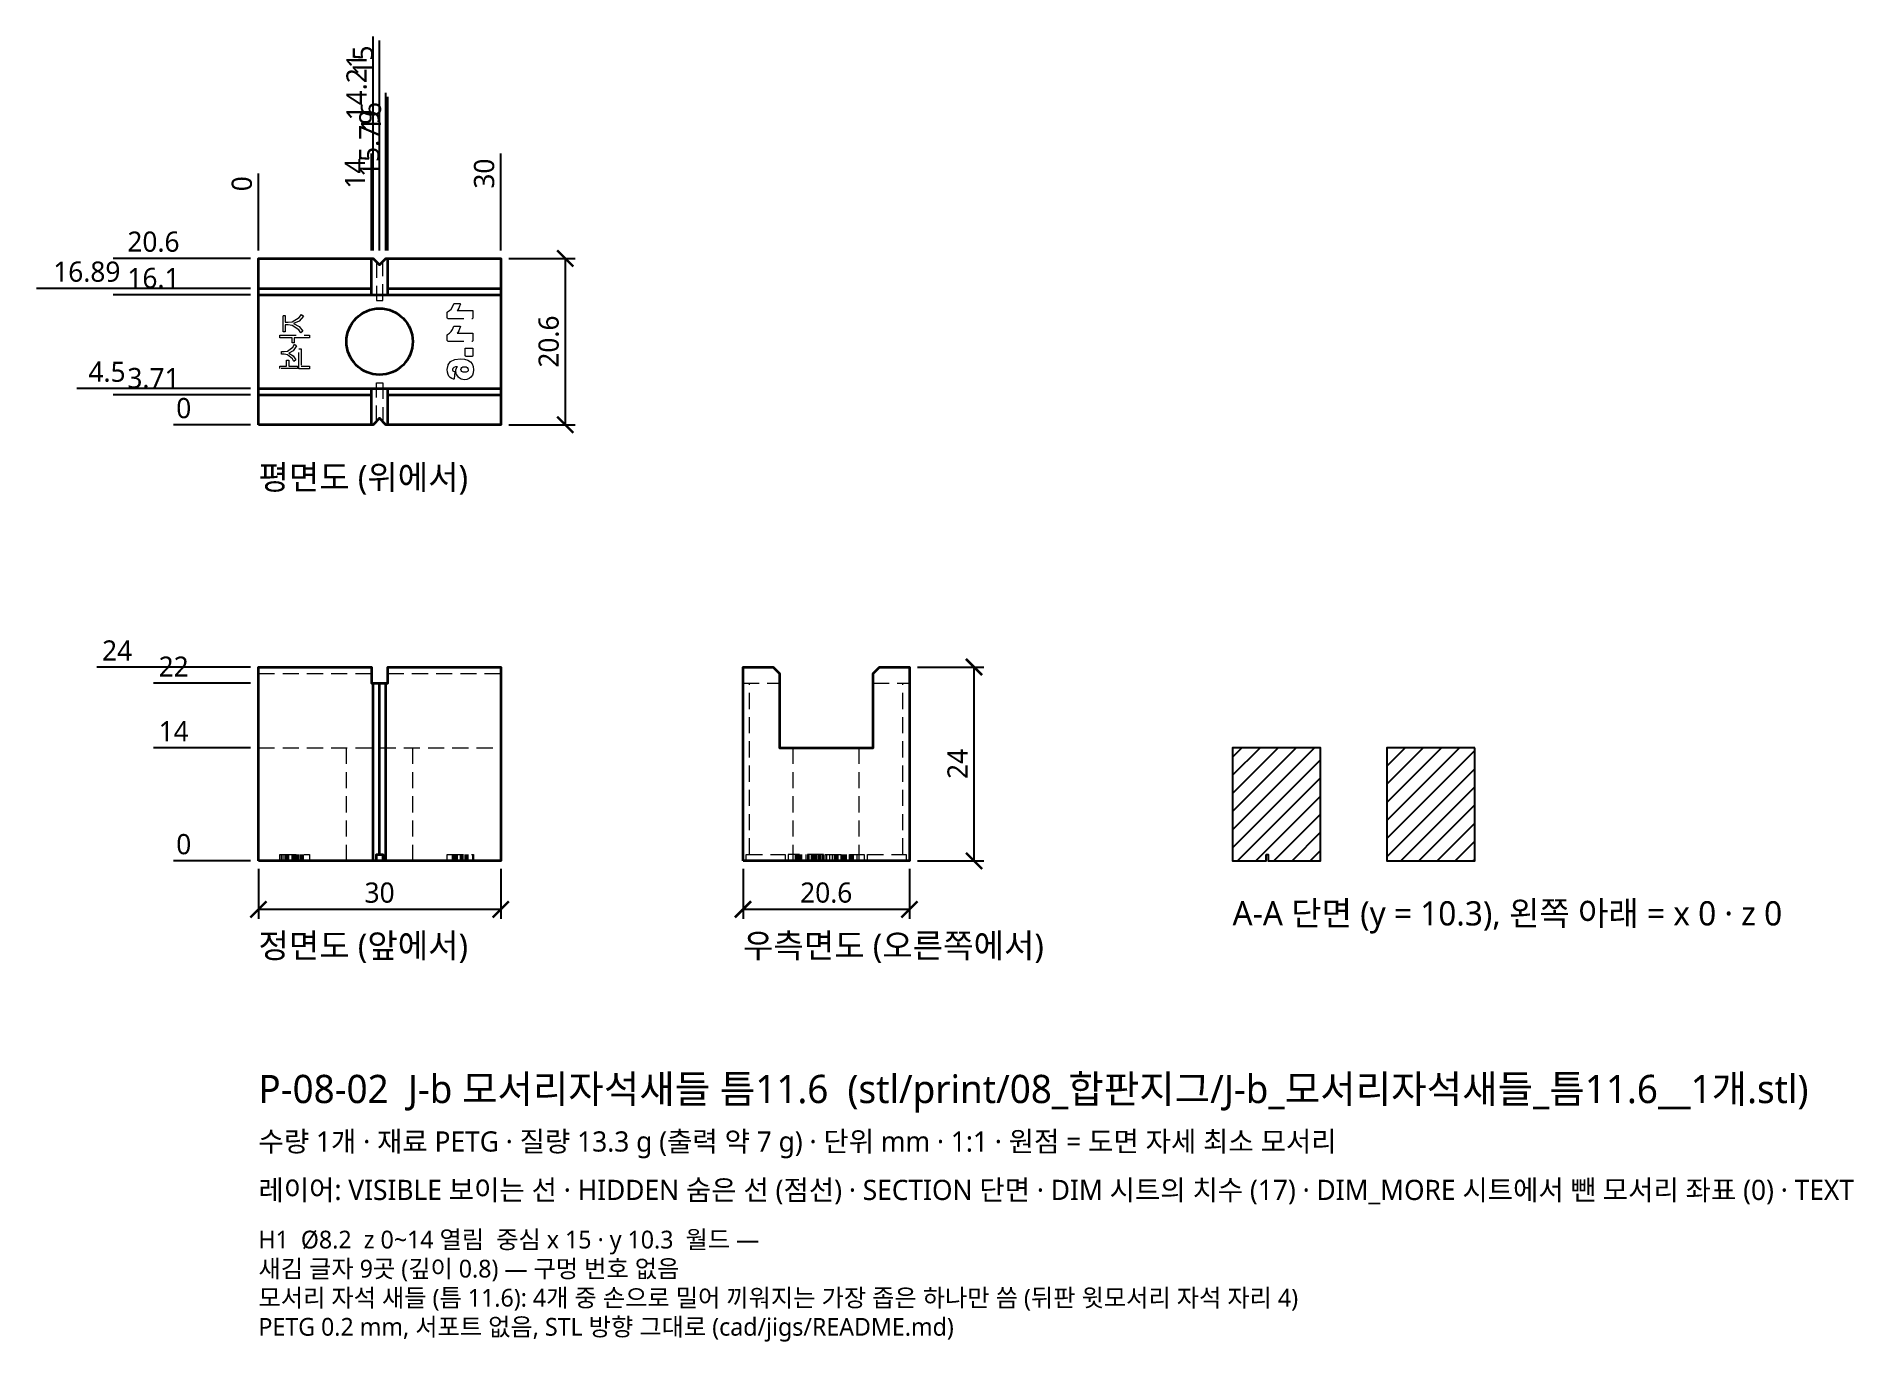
# Model space of a CAD drawing. Header units: millimetres. Extents: x -27 to 198, y -60 to 102.
import ezdxf

# ---------------------------------------------------------------- set-up
doc = ezdxf.new("R2010")
doc.units = ezdxf.units.MM
doc.linetypes.add('HIDDEN', pattern=[3, 2, -1])
for name, color, linetype, lineweight in [('DIM', 4, 'CONTINUOUS', 13), ('HIDDEN', 8, 'HIDDEN', 18), ('SECTION', 5, 'CONTINUOUS', 25), ('TEXT', 7, 'CONTINUOUS', 18), ('VISIBLE', 7, 'CONTINUOUS', 35)]:
    doc.layers.add(name, color=color, linetype=linetype, lineweight=lineweight)
doc.styles.add('KR', font='malgun.ttf')
doc.dimstyles.new('TOCCATA', dxfattribs={"dimtxt": 2.5, "dimasz": 2, "dimexe": 1.2, "dimexo": 1, "dimgap": 0.8, "dimtad": 1, "dimdsep": 46, "dimtxsty": 'KR', "dimblk": 'ARCHTICK', "dimcen": 2.5, "dimazin": 3, "dimtfac": 0.5, "dimtmove": 2, "dimatfit": 3})

# ---------------------------------------------------------------- blocks, each defined once
blk = doc.blocks.new('_ARCHTICK')
at = {"color": 0, "linetype": 'BYBLOCK', "const_width": 0.15}
blk.add_lwpolyline([(-0.5, -0.5), (0.5, 0.5)], dxfattribs=at)
blk = doc.blocks.new('*D10')
for p, q in [((16, 85.6), (16, 94.6)), ((16, 81.6), (16, 85.6)), ((16, 75.6), (16, 81.6))]:
    blk.add_line(p, q)
at = {"layer": 'Defpoints'}
for p in [(16, 89.6), (16, 74.6), (0, 54)]:
    blk.add_point(p, dxfattribs=at)
at = {"layer": 'DIM', "insert": (13.95, 92.1), "char_height": 2.5, "attachment_point": 5, "rotation": 90, "style": 'KR'}
blk.add_mtext('16', dxfattribs=at)

msp = doc.modelspace()

# ---------------------------------------------------------------- hatches: boundary and pattern name
at = {"layer": 'SECTION'}
h = msp.add_hatch(dxfattribs=at)
h.set_pattern_fill('ANSI31', scale=0.5)
h.paths.add_polyline_path([(124.755, 0.8), (125.025, 0.8), (125.025, 0), (131.5, 0), (131.5, 14), (120.6, 14), (120.6, 0), (124.755, 0)])
h.paths.add_polyline_path([(150.6, 14), (139.7, 14), (139.7, 0), (150.6, 0)])

# ---------------------------------------------------------------- linework, layer by layer
at = {"layer": 'HIDDEN'}
for points in [[(14.6, 74.205), (14.6, 69.4), (15.4, 69.4), (15.4, 74.205)], [(3.051, 65.51), (3.051, 67.538), (3.32, 67.538), (3.32, 66.69), (3.698, 66.69), (4.191, 66.743), (5.043, 67.264), (5.324, 67.656), (5.562, 67.446), (5.029, 66.826), (4.358, 66.522), (5.025, 66.167), (5.475, 65.598), (5.235, 65.405), (4.985, 65.776), (4.189, 66.302), (3.69, 66.358), (3.32, 66.358), (3.32, 65.51), (3.051, 65.51)], [(23.44, 67.174), (23.423, 67.178), (23.403, 67.191), (23.39, 67.211), (23.386, 67.228), (23.386, 67.931), (23.39, 67.948), (23.412, 67.975), (23.669, 68.131), (23.874, 68.332), (24.046, 68.605), (24.205, 68.994), (24.223, 69.009), (24.245, 69.016), (24.942, 69.016), (24.964, 69.009), (24.982, 68.994), (24.993, 68.974), (24.996, 68.95), (24.901, 68.667), (24.804, 68.446), (24.69, 68.246), (24.615, 68.139), (26.509, 68.139), (26.531, 68.132), (26.553, 68.112), (26.563, 68.085), (26.563, 67.228), (26.556, 67.205), (26.546, 67.191), (26.531, 67.181), (26.509, 67.174)], [(23.44, 64.373), (23.417, 64.379), (23.403, 64.39), (23.393, 64.404), (23.386, 64.426), (23.386, 65.129), (23.39, 65.146), (23.412, 65.173), (23.669, 65.33), (23.874, 65.531), (24.046, 65.804), (24.205, 66.192), (24.223, 66.208), (24.245, 66.215), (24.942, 66.215), (24.964, 66.208), (24.982, 66.193), (24.993, 66.172), (24.996, 66.149), (24.901, 65.866), (24.804, 65.644), (24.69, 65.445), (24.615, 65.338), (26.509, 65.337), (26.531, 65.33), (26.553, 65.311), (26.563, 65.283), (26.563, 64.426), (26.556, 64.404), (26.546, 64.39), (26.531, 64.379), (26.509, 64.373)], [(23.44, 67.174), (26.509, 67.174)], [(23.44, 67.174), (26.509, 67.174)], [(2.664, 64.758), (2.664, 65.077), (6.336, 65.077), (6.336, 64.758), (4.425, 64.758), (4.425, 64.161), (4.155, 64.161), (4.155, 64.758), (2.664, 64.758)], [(2.837, 62.733), (2.837, 63.057), (3.194, 63.057), (3.615, 63.108), (4.264, 63.607), (4.47, 63.981), (4.719, 63.783), (4.301, 63.157), (3.761, 62.885), (4.286, 62.555), (4.614, 62.024), (4.362, 61.835), (4.214, 62.153), (3.605, 62.672), (3.182, 62.733), (2.837, 62.733)], [(5.013, 60.944), (5.013, 63.389), (5.277, 63.389), (5.277, 61.263), (6.336, 61.263), (6.336, 60.944), (5.013, 60.944)], [(23.44, 64.373), (26.509, 64.373)], [(23.44, 64.373), (26.509, 64.373)], [(25.661, 62.49), (25.638, 62.497), (25.624, 62.507), (25.614, 62.521), (25.607, 62.544), (25.607, 63.447), (25.614, 63.47), (25.624, 63.484), (25.638, 63.494), (25.661, 63.501), (26.509, 63.501), (26.531, 63.494), (26.55, 63.48), (26.563, 63.447), (26.563, 62.544), (26.556, 62.521), (26.546, 62.507), (26.531, 62.497), (26.509, 62.49)], [(2.664, 60.948), (2.664, 61.268), (3.492, 61.268), (3.492, 62.015), (3.761, 62.015), (3.761, 61.268), (4.82, 61.268), (4.82, 60.948), (2.664, 60.948)], [(24.517, 60.201), (24.438, 60.596), (24.457, 60.808), (24.515, 60.99), (24.615, 61.158), (24.647, 61.195), (24.407, 61.166), (24.193, 61.099), (24.062, 60.984), (24.02, 60.834), (24.033, 60.755), (24.074, 60.69), (24.153, 60.637), (24.304, 60.591), (24.325, 60.572), (24.335, 60.544), (24.232, 59.694), (24.223, 59.673), (24.21, 59.66), (24.184, 59.648), (24.155, 59.65), (23.924, 59.742), (23.734, 59.87), (23.583, 60.036), (23.474, 60.24), (23.407, 60.499), (23.386, 60.831), (23.483, 61.386), (23.49, 61.402), (23.779, 61.817), (23.792, 61.829), (24.3, 62.094), (25.015, 62.181), (25.528, 62.139), (25.938, 62.011), (26.238, 61.814), (26.451, 61.556), (26.574, 61.22), (26.614, 60.798), (26.582, 60.443), (26.483, 60.149), (26.314, 59.908), (26.088, 59.733), (25.814, 59.621), (25.514, 59.584), (25.089, 59.657), (24.739, 59.883)], [(25.075, 60.836), (25.103, 60.971), (25.184, 61.082), (25.32, 61.158), (25.513, 61.185), (25.711, 61.157), (25.855, 61.077), (25.943, 60.96), (25.972, 60.821), (25.946, 60.696), (25.869, 60.593), (25.734, 60.521), (25.535, 60.496), (25.329, 60.522), (25.187, 60.597), (25.103, 60.705), (25.075, 60.836)], [(25.661, 62.49), (26.509, 62.49)], [(25.661, 62.49), (26.509, 62.49)], [(14.6, 54.395), (14.6, 59.2), (15.4, 59.2), (15.4, 54.395)], [(24.517, 60.201), (24.739, 59.883)], [(24.517, 60.201), (24.739, 59.883)], [(0, 23.2), (14, 23.2)], [(16, 23.2), (30, 23.2)], [(60, 22), (64.5, 22)], [(60.8, 0.8), (60.8, 22)], [(76.1, 22), (80.6, 22)], [(79.8, 0.8), (79.8, 22)], [(0, 14), (30, 14)], [(10.9, 0), (10.9, 14)], [(19.1, 0), (19.1, 14)], [(66.204, 0), (66.204, 14)], [(74.396, 0), (74.396, 14)], [(2.664, 0), (2.664, 0.8), (6.336, 0.8), (6.336, 0)], [(2.837, 0), (2.837, 0.8)], [(3.051, 0), (3.051, 0.8)], [(3.32, 0), (3.32, 0.8)], [(3.492, 0), (3.492, 0.8)], [(3.605, 0), (3.605, 0.8)], [(3.615, 0), (3.615, 0.8)], [(3.761, 0), (3.761, 0.8)], [(4.155, 0), (4.155, 0.8)], [(4.189, 0), (4.189, 0.8)], [(4.191, 0), (4.191, 0.8)], [(4.214, 0), (4.214, 0.8)], [(4.264, 0), (4.264, 0.8)], [(4.286, 0), (4.286, 0.8)], [(4.301, 0), (4.301, 0.8)], [(4.358, 0), (4.358, 0.8)], [(4.362, 0), (4.362, 0.8)], [(4.425, 0), (4.425, 0.8)], [(4.47, 0), (4.47, 0.8)], [(4.614, 0), (4.614, 0.8)], [(4.719, 0), (4.719, 0.8)], [(4.82, 0), (4.82, 0.8)], [(4.985, 0), (4.985, 0.8)], [(5.013, 0), (5.013, 0.8)], [(5.025, 0), (5.025, 0.8)], [(5.029, 0), (5.029, 0.8)], [(5.043, 0), (5.043, 0.8)], [(5.235, 0), (5.235, 0.8)], [(5.277, 0), (5.277, 0.8)], [(5.324, 0), (5.324, 0.8)], [(5.475, 0), (5.475, 0.8)], [(5.562, 0), (5.562, 0.8)], [(23.386, 0), (23.386, 0.8), (26.614, 0.8), (26.614, 0)], [(24.02, 0), (24.02, 0.8)], [(24.033, 0), (24.033, 0.8)], [(24.062, 0), (24.062, 0.8)], [(24.074, 0), (24.074, 0.8)], [(24.193, 0), (24.193, 0.8)], [(24.336, 0), (24.336, 0.8)], [(24.438, 0), (24.438, 0.8)], [(24.615, 0), (24.615, 0.8)], [(24.647, 0), (24.647, 0.8)], [(24.996, 0), (24.996, 0.8)], [(25.075, 0), (25.075, 0.8)], [(25.103, 0), (25.103, 0.8)], [(25.184, 0), (25.184, 0.8)], [(25.187, 0), (25.187, 0.8)], [(25.32, 0), (25.32, 0.8)], [(25.329, 0), (25.329, 0.8)], [(25.607, 0), (25.607, 0.8)], [(25.711, 0), (25.711, 0.8)], [(25.734, 0), (25.734, 0.8)], [(25.855, 0), (25.855, 0.8)], [(25.869, 0), (25.869, 0.8)], [(25.943, 0), (25.943, 0.8)], [(25.946, 0), (25.946, 0.8)], [(25.972, 0), (25.972, 0.8)], [(26.563, 0), (26.563, 0.8)], [(60.395, 0), (60.395, 0.8), (65.2, 0.8), (65.2, 0)], [(69.981, 0), (69.981, 0.8), (65.584, 0.8), (65.584, 0)], [(65.647, 0), (65.647, 0.8)], [(66.496, 0), (66.496, 0.8)], [(66.521, 0), (66.521, 0.8)], [(66.593, 0), (66.593, 0.8)], [(66.597, 0), (66.597, 0.8)], [(66.69, 0), (66.69, 0.8)], [(66.696, 0), (66.696, 0.8)], [(66.705, 0), (66.705, 0.8)], [(66.755, 0), (66.755, 0.8)], [(66.821, 0), (66.821, 0.8)], [(66.835, 0), (66.835, 0.8)], [(66.944, 0), (66.944, 0.8)], [(66.948, 0), (66.948, 0.8)], [(66.96, 0), (66.96, 0.8)], [(66.971, 0), (66.971, 0.8)], [(66.984, 0), (66.984, 0.8)], [(67.077, 0), (67.077, 0.8)], [(67.082, 0), (67.082, 0.8)], [(67.099, 0), (67.099, 0.8)], [(67.157, 0), (67.157, 0.8)], [(67.158, 0), (67.158, 0.8)], [(67.185, 0), (67.185, 0.8)], [(67.195, 0), (67.195, 0.8)], [(67.263, 0), (67.263, 0.8)], [(67.268, 0), (67.268, 0.8)], [(67.835, 0), (67.835, 0.8)], [(68.015, 0), (68.015, 0.8)], [(68.024, 0), (68.024, 0.8)], [(68.153, 0), (68.153, 0.8)], [(68.181, 0), (68.181, 0.8)], [(68.49, -0.001), (68.49, 0.802)], [(68.555, 0), (68.555, 0.8)], [(68.672, 0), (68.672, 0.8)], [(68.733, 0), (68.733, 0.8)], [(68.885, 0), (68.885, 0.8)], [(69.057, 0), (69.057, 0.8)], [(69.108, 0), (69.108, 0.8)], [(69.157, 0), (69.157, 0.8)], [(69.389, 0), (69.389, 0.8)], [(69.501, 0), (69.501, 0.8)], [(69.607, 0), (69.607, 0.8)], [(69.783, 0), (69.783, 0.8)], [(70.161, 0), (70.161, 0.8), (75.016, 0.8), (75.016, 0)], [(70.372, -0.001), (70.373, 0.802)], [(70.758, 0), (70.758, 0.8)], [(71.077, 0), (71.077, 0.8)], [(71.338, 0), (71.338, 0.8)], [(71.405, 0), (71.405, 0.8)], [(71.51, 0), (71.51, 0.8)], [(71.598, 0), (71.598, 0.8)], [(71.776, 0), (71.776, 0.8)], [(72.167, 0), (72.167, 0.8)], [(72.215, 0), (72.215, 0.8)], [(72.302, 0), (72.302, 0.8)], [(72.358, 0), (72.358, 0.8)], [(72.522, 0), (72.522, 0.8)], [(72.69, 0), (72.69, 0.8)], [(72.743, 0), (72.743, 0.8)], [(72.826, 0), (72.826, 0.8)], [(73.174, -0.002), (73.174, 0.803)], [(73.264, 0), (73.264, 0.8)], [(73.446, 0), (73.446, 0.8)], [(73.538, 0), (73.538, 0.8)], [(73.656, 0), (73.656, 0.8)], [(74.139, 0), (74.139, 0.8)], [(75.4, 0), (75.4, 0.8), (80.205, 0.8), (80.205, 0)]]:
    msp.add_lwpolyline(points, dxfattribs=at)
at = {"layer": 'SECTION'}
for points in [[(124.755, 0.8), (125.025, 0.8), (125.025, 0), (131.5, 0), (131.5, 14), (120.6, 14), (120.6, 0), (124.755, 0)], [(150.6, 14), (139.7, 14), (139.7, 0), (150.6, 0)]]:
    msp.add_lwpolyline(points, close=True, dxfattribs=at)
at = {"layer": 'VISIBLE'}
for points in [[(0, 54), (0, 74.6), (14.21, 74.6), (15, 73.8), (15.79, 74.6), (30, 74.6), (30, 54), (15.79, 54), (15, 54.8), (14.21, 54), (0, 54)], [(14, 70.1), (14, 74.6)], [(16, 70.1), (16, 74.6)], [(0, 70.89), (14, 70.89)], [(0, 70.1), (30, 70.1)], [(16, 70.89), (30, 70.89)], [(0, 58.5), (30, 58.5)], [(0, 57.71), (14, 57.71)], [(14, 54), (14, 58.5)], [(16, 54), (16, 58.5)], [(16, 57.71), (30, 57.71)], [(0, 0), (0, 24), (14, 24), (14, 22), (16, 22), (16, 24), (30, 24), (30, 0), (0, 0)], [(60, 0), (60, 24), (63.71, 24), (64.5, 23.2), (64.5, 14), (76.1, 14), (76.1, 23.2), (76.89, 24), (80.6, 24), (80.6, 0), (60, 0)], [(14.21, 0), (14.21, 22)], [(15, 0.8), (15, 22)], [(15.79, 0), (15.79, 22)], [(14.6, 0), (14.6, 0.8), (15.4, 0.8), (15.4, 0)]]:
    msp.add_lwpolyline(points, dxfattribs=at)
msp.add_circle((15, 64.3), 4.1, dxfattribs=at)

# ---------------------------------------------------------------- texts
at = {"layer": 'TEXT', "style": 'KR'}
for s, height, p in [('평면도 (위에서)', 3, (0, 46)), ('A-A 단면 (y = 10.3), 왼쪽 아래 = x 0 · z 0', 3, (120.6, -8)), ('정면도 (앞에서)', 3, (0, -12)), ('우측면도 (오른쪽에서)', 3, (60, -12)), ('P-08-02  J-b 모서리자석새들 틈11.6  (stl/print/08_합판지그/J-b_모서리자석새들_틈11.6__1개.stl)', 3.5, (0, -30)), ('수량 1개 · 재료 PETG · 질량 13.3 g (출력 약 7 g) · 단위 mm · 1:1 · 원점 = 도면 자세 최소 모서리', 2.5, (0, -36)), ('레이어: VISIBLE 보이는 선 · HIDDEN 숨은 선 (점선) · SECTION 단면 · DIM 시트의 치수 (17) · DIM_MORE 시트에서 뺀 모서리 좌표 (0) · TEXT', 2.5, (0, -42)), ('H1  Ø8.2  z 0~14 열림  중심 x 15 · y 10.3  월드 —', 2.2, (0, -48)), ('새김 글자 9곳 (깊이 0.8) — 구멍 번호 없음', 2.2, (0, -51.6)), ('모서리 자석 새들 (틈 11.6): 4개 중 손으로 밀어 끼워지는 가장 좁은 하나만 씀 (뒤판 윗모서리 자석 자리 4)', 2.2, (0, -55.2)), ('PETG 0.2 mm, 서포트 없음, STL 방향 그대로 (cad/jigs/README.md)', 2.2, (0, -58.8))]:
    msp.add_text(s, height=height, dxfattribs=at).set_placement(p)

# ---------------------------------------------------------------- dimensions: what is measured, and where the dimension line sits
at = {"layer": 'DIM'}
for feature_location, offset, dtype, origin in [((14.21, 74.6), (0, 15), 1, (0, 54)), ((15, 74.6), (0, 22), 1, (0, 54)), ((15.79, 74.6), (0, 8), 1, (0, 54)), ((14, 74.6), (0, 8), 1, (0, 54)), ((30, 74.6), (0, 8), 1, (0, 54)), ((0, 74.600000381), (0, 8), 1, (0, 54)), ((0, 74.6), (-8, 0), 0, (0, 54)), ((0, 70.89), (-15, 0), 0, (0, 54)), ((0, 70.1), (-8, 0), 0, (0, 54)), ((0, 58.5), (-15, 0), 0, (0, 54)), ((0, 57.71), (-8, 0), 0, (0, 54)), ((0, 54), (-8, 0), 0, (0, 54)), ((0, 24), (-15, 0), 0, (0, 0)), ((0, 22), (-8, 0), 0, (0, 0)), ((0, 14), (-8, 0), 0, (0, 0)), ((0, 0), (-8, 0), 0, (0, 0))]:
    msp.add_ordinate_dim(feature_location=feature_location, offset=offset, dtype=dtype, origin=origin, dimstyle='TOCCATA', dxfattribs=at).render()
dim = msp.add_ordinate_dim(feature_location=(16, 74.6), offset=(0, 15), dtype=1, origin=(0, 54), dimstyle='TOCCATA', dxfattribs=at)
dim.commit()
dim.dimension.update_dxf_attribs({"geometry": '*D10', "text_midpoint": (13.95, 92.1)})
for base, p1, p2 in [((38, 54), (30, 54), (30, 74.6)), ((88.6, 0), (80.6, 0), (80.6, 24))]:
    msp.add_linear_dim(base=base, p1=p1, p2=p2, angle=90, dimstyle='TOCCATA', dxfattribs=at).render()
for base, p1, p2 in [((0, -6), (0, 0), (30, 0)), ((60, -6), (60, 0), (80.6, 0))]:
    msp.add_linear_dim(base=base, p1=p1, p2=p2, dimstyle='TOCCATA', dxfattribs=at).render()

doc.saveas('drawing.dxf')
